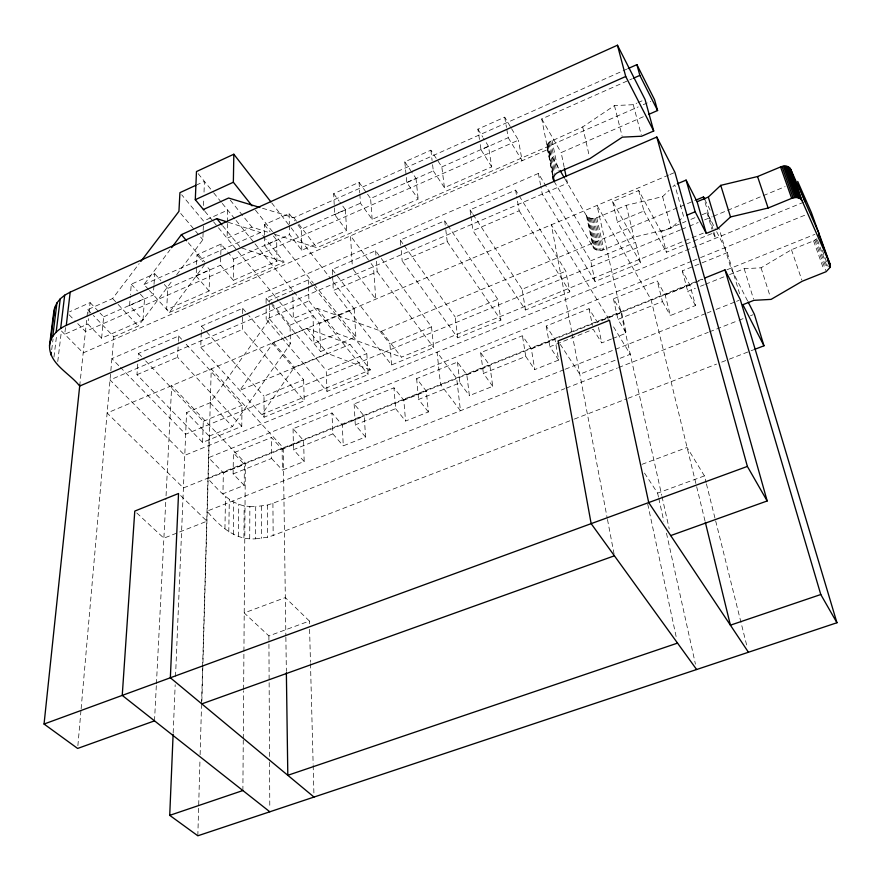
<?xml version="1.0" encoding="UTF-8"?>
<svg xmlns="http://www.w3.org/2000/svg" width="881" height="881" viewBox="0 0 881 881"><rect width="100%" height="100%" fill="white"/><g stroke="black" fill="none" stroke-linecap="round" stroke-linejoin="round"><path stroke-width="0.66" stroke-dasharray="4.41 3.3" d="M563.994 369.712L207.024 511.167C219.237 525.726 235.139 540.593 255.655 538.809L255.71 506.608L267.361 505.066L272.912 503.293L564.842 388.642M249.708 538.632L249.863 506.41C231.56 506.002 219.325 490.959 207.938 478.691L702.84 279.475M243.916 537.828L244.169 505.584M691.651 261.239L208.544 457.68L223.356 472.855L222.937 493.812L244.191 485.343L244.356 464.408L233.41 452.933L271.436 437.505L282.129 449.211L282.405 470.113L304.154 461.457L303.615 440.555L293.065 428.739L331.983 412.958L342.269 425.005L343.271 445.863L365.538 436.998L364.26 416.151L354.129 403.972L393.961 387.816L403.817 400.227L405.579 421.041L428.375 411.956L426.327 391.164L416.636 378.621L457.426 362.08L466.831 374.865L469.386 395.613L492.732 386.319L489.88 365.593L480.652 352.664L522.433 335.716L531.353 348.898L534.756 369.58L558.675 360.043L554.964 339.394L546.22 326.058L589.037 308.702L597.45 322.292L621.645 312.557L613.407 298.813L657.292 281.017L665.177 295.036L670.364 315.541L695.494 305.531L689.966 285.059L682.279 270.885L727.265 252.638L715.097 228.586M242.881 790.543L243.266 739.996M243.277 738.63L243.63 690.814M243.641 689.449L243.916 652.568M243.927 651.202L245.347 463.032L171.696 385.647L165.848 499.703M137.744 364.04L136.973 374.689L202.608 442.427L241.779 426.371L241.989 405.304L184.151 342.048M238.41 536.43L238.762 504.163M201.264 332.754L200.758 347.334L264.08 417.22L304.198 400.767L242.429 329.461L242.572 314.924M242.594 313.603L242.638 308.306L201.496 326.124L201.309 331.432M244.191 485.343L233.113 473.912L233.41 452.933M233.322 534.448L233.762 502.159M228.785 531.882L229.313 499.571M273.418 235.998L276.689 240.117L276.942 261.194L233.322 280.356L233.652 259.201L221.054 244.048L196.981 254.818L196.562 265.423M552.563 175.143L547.057 147.248L547.828 143.911L549.513 141.94L582.704 126.908L614.442 105.588L633.274 104.696L636.82 103.143M224.93 528.765L225.525 496.421M227.408 223.51L227.111 238.255L251.966 227.122L268.87 232.485M227.441 222.166L227.683 210.096L203.522 221.054L181.673 194.767M233.322 280.356L220.536 265.214L220.757 255.953M220.79 254.631L221.054 244.048M197.829 835.783L199.965 760.248M200.119 754.753L201.518 705.318M201.562 703.941L202.575 668.227M202.608 666.862L209.149 436.139L186.563 412.605L210.141 402.771L269.641 319.12L269.509 300.465L292.745 290.422M201.87 701.144L211.242 368.886L283.23 447.779L285.862 635.862M164.318 284.475L167.808 288.384L166.608 309.649L209.105 290.983L209.755 269.784L206.352 265.798M202.608 442.427L203.28 421.327L145.079 360.285M203.544 205.482L203.786 198.787M204.029 192.091L204.414 181.365L197.069 184.757M176.718 274.707L202.85 239.753L203.137 231.736M203.181 230.404L203.423 223.73M209.105 290.983L196.144 276.028L196.507 266.745M173.172 732.882L175.187 684.768M175.528 676.52L186.563 412.605M241.779 426.371L177.61 357.268L178.314 342.654M178.38 341.332L178.645 336.013L138.515 353.391L138.13 358.721M154.516 720.856L156.344 685.143M156.422 683.766L165.782 501.08M153.944 285.686L153.327 295.003L129.562 305.531L143.008 320.012L101.612 338.194L87.869 324.01L88.43 318.669M154.032 284.354L154.726 273.716L131.269 284.211L130.421 294.871M143.008 320.012L144.528 298.703L138.339 291.941M129.562 305.531L130.311 296.203M77.88 745.711L81.008 710.152M81.129 708.787L110.731 371.958M110.852 370.626L113.825 336.795L93.342 315.442M101.612 338.194L103.65 316.83L100.038 313.041M88.981 313.317L90.104 302.624L69.643 311.775M79.686 386.065L86.889 317.832M87.032 316.466L87.748 309.627L112.614 298.538L139.143 263.661M65.502 327.578L64.72 334.273L87.869 324.01M57.761 361.54L61.428 330.97L83.188 352.907L547.784 149.484L559.501 169.548M53.961 357.047L56.736 334.439M51.715 349.68L53.047 339.042M370.427 369.888L327.468 353.38L294.397 367.179L261.8 414.51L370.427 369.888L350.021 344.405L306.885 328.316L273.374 342.522L239.907 390.349L350.021 344.405M209.149 436.139L232.419 426.58L290.4 343.788L290.047 325.166L271.227 302.524M149.462 290.499L169.339 312.458L204.855 264.201M148.559 289.508L144.032 284.519L170.022 249.83M113.825 336.795L138.35 326.036L171.817 281.259M564.765 178.557L586.383 215.581C588.662 218.785 593.353 219.16 596.778 217.761L626.226 205.339L662.6 196.617L669.153 190.296M672.897 186.684L674.769 184.878L683.59 216.572L679.747 220.195M554.094 181.365L593.243 247.517C595.589 250.755 600.357 251.074 603.837 249.686L633.946 237.187L671.102 228.355L678.788 221.109M729.578 274.575L744.192 268.716L761.052 267.813L791.468 249.73L813.559 240.865L816.984 238.674M264.454 235.194L264.41 224.655L289.133 213.587L294.783 220.9M289.375 225.415L289.563 234.621L301.809 250.27L346.607 230.602L334.714 214.612L333.668 193.677L359.052 182.323L366.749 193.104M359.844 194.062L360.45 203.203L372.145 219.38L418.178 199.172L406.857 182.631L404.797 161.851L430.875 150.188L441.844 166.916L444.42 187.642L491.719 166.872L488.459 146.246L483.526 138.273M479.451 139.462L477.887 129.166L504.692 117.173L510.881 127.514M144.032 284.519L260.501 232.562L264.718 237.837M262.505 208.257L293.802 217.706L621.821 71.372M623.076 70.81L626.843 69.125M552.85 175.33L541.738 118.935L628.527 80.402M629.783 79.852L632.305 78.728M103.65 316.83L144.528 298.703M167.808 288.384L209.755 269.784M233.652 259.201L276.689 240.117M301.809 250.27L301.225 229.247L345.418 209.656L339.934 202.201M372.145 219.38L370.593 198.489L415.975 178.38L411.504 171.773M441.844 166.916L488.459 146.246M196.144 276.028L220.536 265.214M276.942 261.194L264.487 245.733L289.563 234.621M334.714 214.612L360.45 203.203M406.857 182.631L433.32 170.903L432.252 161.84M491.719 166.872L481.026 149.759L508.227 137.7L506.685 128.714M511.564 128.659L518.446 140.145L85.446 331.509L74.907 320.706M637.998 102.625L642.723 100.555M169.339 312.458L284.156 262.12L265.566 238.894M275.368 234.544L316.984 247.737L638.185 106.92M643.229 104.707L650.784 101.392M564.181 167.236L561.153 152.589L643.813 116.534M711.793 233.63L666.41 252.241L661.069 231.736L638.725 190.505L612.614 201.562L635.531 242.308L640.52 262.857L595.06 281.502L590.711 260.875L538.379 173.447L111.898 358.622L119.563 366.485M266.106 303.438L266.084 298.163L308.273 279.894L313.372 286.303M332.566 274.74L332.313 269.487L375.603 250.744L380.471 257.362M400.756 245.292L400.271 240.061L444.696 220.834L447.008 224.248M470.74 215.063L470.025 209.865L515.627 190.12L518.491 194.756M136.973 374.689L177.61 357.268M200.758 347.334L242.429 329.461M314.22 287.371L366.804 353.611L368.159 374.546L327.049 391.406L266.183 319.285L308.934 300.95L308.482 286.468M381.275 258.463L431.503 326.807L433.705 347.665L391.571 364.943L333.293 290.499L377.178 271.678L376.396 261.216M447.779 225.382L497.82 299.342L500.904 320.111L457.713 337.819L402.188 260.963L447.229 241.636L445.489 227.331M519.206 195.912L565.811 271.183L569.82 291.842L525.517 310.013L472.91 230.624L519.162 210.79L516.729 196.584M703.335 233.135L401.417 357.157L381.451 331.289L317.193 308.339L293.34 318.526L292.8 293.098M290.047 325.166L312.975 315.398L313.911 343.458L337.456 333.558L401.417 357.157M668.646 175.066L107.119 413.013L183.413 487.964L696.937 281.193M669.901 174.526L674.956 172.39M354.206 308.879L355.847 336.85L320.618 351.585L319.572 323.547L354.206 308.879L331.476 279.673M640.52 262.857L617.427 222.1L643.912 211L638.725 190.505M381.451 331.289L694.613 200.637M203.28 421.327L241.989 405.304M264.08 417.22L264.014 396.175L303.648 379.766L248.827 315.563M327.049 391.406L326.201 370.416L366.804 353.611M391.571 364.943L389.909 344.031L431.503 326.807M457.713 337.819L455.191 316.995L497.82 299.342M525.517 310.013L522.103 289.287L565.811 271.183M590.711 260.875L635.531 242.308M661.069 231.736L685.925 221.439M690.891 219.38L695.869 217.321M702.08 214.755L707.047 212.695L714.491 227.386M680.385 229.886L185.66 434.223L120.521 367.465M681.652 229.357L688.017 226.736M689.283 226.208L698.192 222.53M704.547 219.909L712.156 216.759M713.412 216.241L785.114 186.629M803.736 202.201L184.779 455.334L110.026 379.964L567.485 183.215L566.384 177.885M692.929 260.721L699.305 258.122M700.582 257.604L806.28 214.623M698.215 280.676L702.047 279.134M726.946 269.773L814.903 234.357M223.356 472.855L244.356 464.408M282.129 449.211L303.615 440.555M342.269 425.005L364.26 416.151M403.817 400.227L426.327 391.164M466.831 374.865L489.88 365.593M531.353 348.898L554.964 339.394M665.177 295.036L689.966 285.059M233.113 473.912L271.579 458.461L271.436 437.505M304.154 461.457L293.483 449.673L332.875 433.859L331.983 412.958M365.538 436.998L355.285 424.862L395.624 408.663L393.961 387.816M428.375 411.956L418.585 399.445L459.893 382.861L457.426 362.08M492.732 386.319L483.416 373.412L525.759 356.42L522.433 335.716M558.675 360.043L549.854 346.74L593.243 329.318L601.723 342.896L611.524 338.987M612.758 338.502L626.237 333.128L617.944 319.396L662.435 301.544L657.292 281.017M695.494 305.531L687.775 291.369L695.373 288.318M700.439 286.281L704.238 284.75M705.505 284.244L724.512 276.612M565.272 369.205L705.868 313.493M707.146 312.986L710.978 311.467M716.088 309.44L735.261 301.842M736.538 301.335L739.093 300.322M615.114 360.263L579.797 374.194L560.294 344.394M620.169 358.27L630.256 354.294L612.372 324.957M566.12 388.136L617.339 368.027M618.616 367.52L708.247 332.324M709.524 331.818L737.694 320.761M738.972 320.255L744.093 318.239M750.502 315.728L753.057 314.726M255.655 538.809L267.516 537.256L273.165 535.472L573.024 419.576M574.313 419.081L626.854 398.774M628.131 398.278L716.55 364.106M721.682 362.124L728.08 359.646M729.369 359.151L749.874 351.222M751.152 350.726L753.718 349.735M641.996 464.331L687.103 447.482L704.437 475.894L706.088 482.524M309.385 621.039L285.323 597.593L244.213 612.945L268.892 635.917L309.385 621.039L309.451 623.792M644.507 473.086L657.611 493.107L704.437 475.894M249.863 506.41L255.71 506.608M228.366 222.32L260.501 232.562M241.857 248.001L284.156 262.12M136.775 512.962L163.877 538.181L206.947 521.2L178.535 493.503M69.159 314.814L73.949 319.726M87.748 309.627L92.406 314.473M90.104 302.624L99.135 312.094M138.515 353.391L144.143 359.305M112.614 298.538L117.206 303.449M118.131 304.43L138.35 326.036M210.141 402.771L232.419 426.58M271.579 458.461L282.405 470.113M131.269 284.211L137.458 290.972M178.645 336.013L183.237 341.035M154.726 273.716L160.838 280.554M201.496 326.124L264.014 396.175M332.875 433.859L343.271 445.863M188.325 242.782L204.788 262.086M273.374 342.522L294.397 367.179M196.981 254.818L202.938 261.8M242.638 308.306L247.946 314.528M180.715 213.455L202.85 239.753M269.641 319.12L290.4 343.788M266.084 298.163L271.304 304.441M272.185 305.498L326.201 370.416M204.866 211.286L212.706 220.801M213.554 221.825L237.066 250.314M237.936 251.371L278.837 300.95M279.706 302.007L320.618 351.585M222.739 225.866L239.72 246.537M306.885 328.316L327.468 353.38M198.192 173.678L213.037 192.014M213.687 192.818L221.649 202.652M222.298 203.445L235.205 219.391M236.064 220.448L254.146 242.771M255.005 243.828L319.572 323.547M308.934 300.95L368.159 374.546M395.624 408.663L405.579 421.041M230.26 200.108L251.966 227.122M317.193 308.339L337.456 333.558M264.41 224.655L270.148 231.868M255.468 210.152L272.482 231.626M273.341 232.705L313.317 283.164M314.165 284.233L355.847 336.85M271.711 202.894L290.223 226.692M291.071 227.772L330.628 278.594M293.802 217.706L297.943 223.058M298.769 224.137L316.984 247.737M298.009 225.073L301.225 229.247M332.313 269.487L336.487 274.883M337.324 275.973L389.909 344.031M353.259 269.432L375.813 299.155L373.445 266.668L369.348 261.161M368.533 260.06L350.517 235.855L352.367 267.009M377.178 271.678L433.705 347.665M459.893 382.861L469.386 395.613M333.668 193.677L339.152 201.132M367.52 194.183L370.593 198.489M400.271 240.061L403.454 244.522M404.258 245.634L455.191 316.995M447.229 241.636L500.904 320.111M525.759 356.42L534.756 369.58M404.797 161.851L410.766 170.672M433.32 170.903L444.42 187.642M470.025 209.865L472.282 213.323M473.042 214.468L522.103 289.287M519.162 210.79L569.82 291.842M477.887 129.166L482.821 137.139M508.227 137.7L522.125 160.716L518.446 140.145M595.06 281.502L542.267 194.062L540.813 186.332M541.738 118.935L561.153 152.589M662.435 301.544L670.364 315.541M643.912 211L666.41 252.241M713.059 233.113L715.658 238.222L704.635 200.846M747.562 300.906L730.9 268.176L718.951 228.19M704.69 199.326L710.119 210.107M547.784 149.484L547.057 147.248M822.336 250.336L828.239 266.679M817.447 239.929L827.413 267.593M816.004 239.511L826.4 268.441M814.859 240.249L825.673 270.434M813.559 240.865L823.911 269.795M791.468 249.73L801.798 279.971M761.052 267.813L770.291 296.864M744.192 268.716L753.519 299.066M727.265 252.638L740.503 296.787M707.047 212.695L711.936 229.28M662.6 196.617L671.102 228.355M682.279 270.885L687.775 291.369M633.274 104.696L641.269 134.914M614.442 105.588L622.041 135.839M706.419 483.856L715.35 519.658M715.68 520.979L747.11 646.94M705.009 520.957L651.081 299.661L597.032 205.416L661.73 495.298M626.226 205.339L633.946 237.187M612.614 201.562L617.427 222.1M582.704 126.908L589.257 155.992M621.645 312.557L626.237 333.128M662.027 496.642L669.219 528.875M596.778 217.761L603.837 249.686M657.611 493.107L658.492 497.115M658.79 498.448L663.811 521.167M666.477 533.192L695.439 664.175M613.407 298.813L617.944 319.396M595.402 218.224L602.439 250.149M594.014 218.477L601.018 250.413M592.649 218.543L599.62 250.479M591.316 218.422L598.265 250.358M590.061 218.147L596.977 250.083M588.904 217.706L595.798 249.642M587.88 217.122L594.763 249.059M587.032 216.407L593.904 248.354M586.383 215.581L593.243 247.517M608.231 319.814L607.659 317.138L551.319 224.787L571.835 332.467M647.722 504.064L676.674 639.099M598.518 327.446L601.723 342.896M589.037 308.702L592.45 325.452M552.035 140.376L558.202 170.892M550.669 141.103L556.539 170.286M549.513 141.94L555.349 171.134M548.566 142.887L554.645 173.414M547.828 143.911L553.896 174.449M547.332 145.002L553.125 174.207M572.099 333.811L607.229 518.127M607.483 519.471L614.145 554.457M538.379 173.447L540.56 185.043M546.22 326.058L549.854 346.74M504.692 117.173L506.465 127.437M515.627 190.12L516.508 195.285M480.233 144.605L481.026 149.759M470.917 216.352L472.91 230.624M480.652 352.664L483.416 373.412M444.696 220.834L445.334 226.032M430.875 150.188L432.097 160.54M415.975 178.38L418.178 199.172M416.636 378.621L418.585 399.445M401.229 250.512L402.188 260.963M375.603 250.744L376 255.975M359.052 182.323L359.756 192.763M345.418 209.656L346.607 230.602M354.129 403.972L355.285 424.862M332.622 276.05L333.293 290.499M308.273 279.894L308.438 285.158M303.648 379.766L304.198 400.767M309.594 629.287L310.464 662.292M310.497 663.668L313.14 764.058M313.173 765.424L313.966 795.686M289.133 213.587L289.342 224.104M293.065 428.739L293.483 449.673M285.873 637.238L286.358 671.41M272.912 503.293L273.165 535.472M268.892 635.917L268.936 642.789M268.936 644.154L269.553 760.942M269.564 762.318L269.795 807.657M267.361 505.066L267.516 537.256M266.128 308.724L266.183 319.285M264.454 236.504L264.487 245.733M261.58 506.168L261.635 538.357M460.466 410.733L440.522 384.446L437.053 352.158L456.699 378.555L460.466 410.733"/><path stroke-width="1.32" d="M252.065 205.857L233.355 182.235L233.828 154.23L196.474 171.553L195.296 199.69L203.996 210.229M704.591 278.11L725.008 269.894L740.37 299.815L836.95 622.746L197.829 835.783L169.725 815.354L173.117 734.258M154.516 720.856L77.638 748.443L44.05 724.039L79.819 384.854M670.716 535.582L767.175 500.97L674.956 172.39L656.808 137.04L79.686 386.065C69.819 373.203 48.962 364.073 49.534 345.385C50.536 336.024 58.08 329.02 66.284 325.364L70.194 292.14L617.449 45.217L645.079 99.52L653.702 130.994L641.621 136.225L622.371 137.15L589.852 158.635L558.466 172.213C554.964 173.502 551.88 177.742 554.094 181.365L553.048 176.046M60.668 328.437L64.676 295.201L70.194 292.14M56.153 332.104L60.249 298.857L64.676 295.201M52.783 336.223L56.935 302.965L60.249 298.857M51.054 354.999L51.384 352.345M49.534 345.385L53.741 312.116L54.765 307.425L56.935 302.965M50.569 340.683L54.765 307.425M818.845 235.789L818.724 232.826L790.72 169.262C788.88 165.628 783.903 165.518 780.566 166.95L757.561 176.541L720.746 185.362L708.335 197.058L697.102 201.738L706.276 233.41L717.773 228.697L730.503 216.957L768.122 208.026L791.667 198.357C795.047 196.937 800.102 196.981 802.007 200.659L830.133 264.256L830.232 267.218L826.125 271.689L802.228 281.237L771.095 299.386L753.905 300.333L742.87 304.694L763.97 345.781L754.995 349.239M171.652 247.66L181.398 234.654L216.803 218.631L227.078 221.902M140.806 261.481L178.942 211.352L179.922 192.664L195.846 185.318M195.296 199.69L233.355 182.235M203.39 209.502L228.586 198.027L259.895 207.464M628.098 68.564L636.897 64.643L654.561 99.74L657.589 110.521L648.823 114.354M66.284 325.364L625.719 76.482L617.449 45.217M633.56 78.178L639.848 75.381L636.897 64.643M677.291 183.821L686.09 180.109L697.102 201.738M695.88 200.108L703.49 196.937L704.69 199.326M687.059 215.129L695.164 211.759L686.09 180.109M44.05 724.039L747.374 466.423L767.175 500.97M201.793 703.886L614.398 555.801M169.725 815.354L242.881 790.543M677.533 643.108L287.812 775.302L286.369 672.776M836.95 622.746L820.784 594.521L730.404 625.18L705.329 522.301M269.817 811.786L122.239 695.395L134.771 511.09L178.535 493.503L170.352 677.775L313.999 797.052M181.398 234.654L186.596 240.755M216.803 218.631L221.891 224.831M233.828 154.23L270.863 201.815M696.629 669.516L591.151 523.644L558.047 340.958L609.509 320.266L648.713 502.566L748.432 652.248M560.008 170.418L564.325 177.808M625.719 76.482L653.702 130.994M695.164 211.759L706.276 233.41M748.178 302.106L754.345 314.22L763.97 345.781M639.848 75.381L657.589 110.521M830.409 265.214L811.379 212.552L797.69 181.431L805.003 201.683M819.044 234.786L830.442 266.216M827.501 259.675L830.232 267.218M790.72 169.262L802.007 200.659M790.158 168.326L801.435 199.723M789.387 167.533L800.664 198.93M788.44 166.916L799.695 198.313M787.339 166.454L798.571 197.862M786.116 166.179L797.327 197.575M784.795 166.08L795.984 197.487M783.418 166.168L794.574 197.575M781.998 166.454L793.12 197.862M780.566 166.95L791.667 198.357M757.561 176.541L768.122 208.026M720.746 185.362L730.503 216.957M708.335 197.058L717.773 228.697M703.49 196.937L704.249 199.535M725.008 269.894L820.784 594.521M656.808 137.04L747.374 466.423M564.457 168.568L566.109 176.552M552.805 176.277L553.587 180.253M53.741 312.116L53.84 315.728"/></g></svg>
